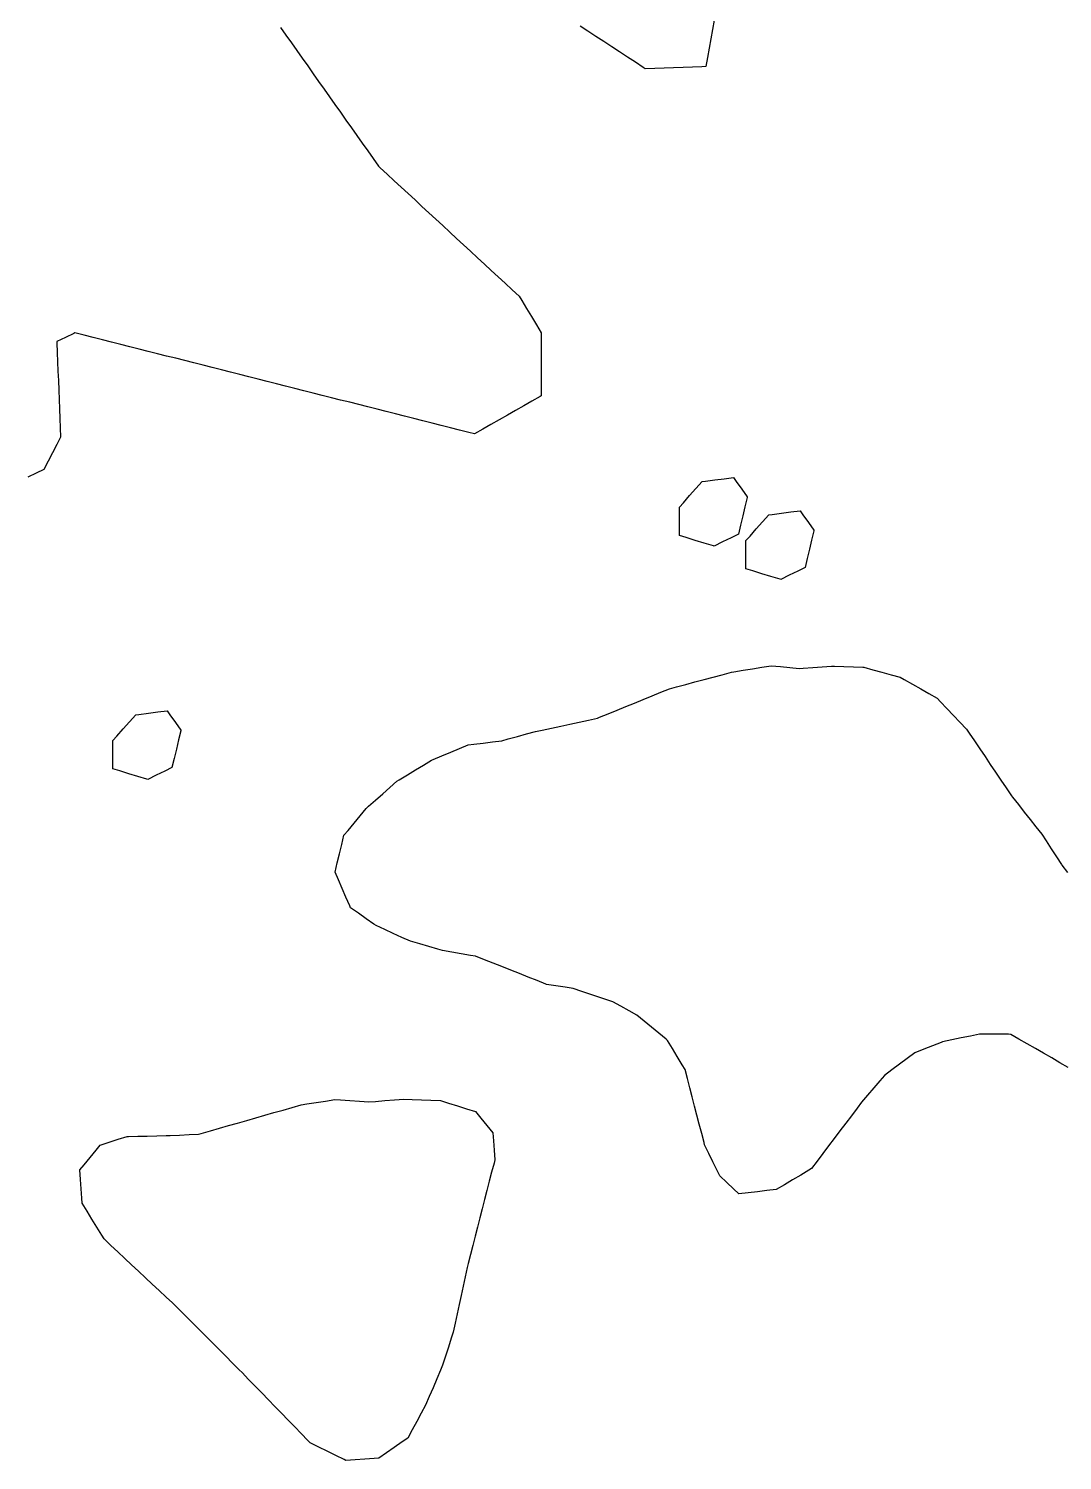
# Model space of a CAD drawing. Header units: millimetres. Extents: x 0 to 2762, y 6 to 2482.
# Drawn here: x 986.6 to 1096.1, y 1471.8 to 1623.3 of the extents above; entities that cross this region are included whole.
import ezdxf

# ---------------------------------------------------------------- set-up
doc = ezdxf.new("R2010")
doc.units = ezdxf.units.MM
for name, color, linetype in [('ALL_HOLES', 1, 'Continuous'), ('ALL_ISLANDS', 7, 'Continuous'), ('OUTLINE_ISLAND_01', 7, 'Continuous'), ('OUTLINE_ISLAND_01_HOLE_104', 1, 'Continuous'), ('OUTLINE_ISLAND_01_HOLE_109', 1, 'Continuous'), ('OUTLINE_ISLAND_01_HOLE_110', 1, 'Continuous'), ('OUTLINE_ISLAND_01_HOLE_113', 1, 'Continuous'), ('OUTLINE_ISLAND_01_HOLE_114', 1, 'Continuous')]:
    doc.layers.add(name, color=color, linetype=linetype)

msp = doc.modelspace()

# ---------------------------------------------------------------- linework, layer by layer
at = {"layer": 'ALL_HOLES'}
for points in [[(1055.5135, 1569.6649), (1055.5135, 1570.6649), (1055.5135, 1571.6649), (1055.5135, 1572.6649), (1055.939, 1573.1439), (1056.6031, 1573.8915), (1057.2672, 1574.6392), (1057.9313, 1575.3868), (1058.2692, 1575.4307), (1059.2609, 1575.5594), (1060.2526, 1575.6881), (1061.2443, 1575.8168), (1061.5419, 1575.4004), (1062.1233, 1574.5868), (1062.7048, 1573.7733), (1062.6865, 1573.6961), (1062.4552, 1572.7232), (1062.224, 1571.7503), (1061.9928, 1570.7774), (1061.7615, 1569.8045), (1060.9913, 1569.4296), (1060.0922, 1568.9919), (1059.1931, 1568.5543), (1059.113, 1568.5784), (1058.1557, 1568.8674), (1057.1983, 1569.1564), (1056.241, 1569.4453)], [(1062.5682, 1566.1375), (1062.5682, 1567.1375), (1062.5682, 1568.1375), (1062.5682, 1569.1375), (1062.9936, 1569.6165), (1063.6577, 1570.3642), (1064.3218, 1571.1118), (1064.9859, 1571.8595), (1065.3237, 1571.9033), (1066.3154, 1572.0321), (1067.3071, 1572.1608), (1068.2987, 1572.2896), (1068.5963, 1571.8733), (1069.1778, 1571.0598), (1069.7592, 1570.2462), (1069.741, 1570.1694), (1069.5098, 1569.1965), (1069.2787, 1568.2235), (1069.0475, 1567.2506), (1068.8163, 1566.2777), (1068.0468, 1565.903), (1067.1477, 1565.4652), (1066.2486, 1565.0275), (1066.1696, 1565.0513), (1065.2122, 1565.3401), (1064.2548, 1565.6289), (1063.2974, 1565.9176)], [(995.5489, 1544.9736), (995.5489, 1545.9736), (995.5489, 1546.9736), (995.5489, 1547.9736), (995.9743, 1548.4526), (996.6384, 1549.2002), (997.3025, 1549.9479), (997.9666, 1550.6955), (998.3046, 1550.7394), (999.2962, 1550.8681), (1000.2879, 1550.9968), (1001.2796, 1551.1255), (1001.5772, 1550.7091), (1002.1587, 1549.8955), (1002.7401, 1549.0819), (1002.7217, 1549.0046), (1002.4905, 1548.0317), (1002.2593, 1547.0588), (1002.0281, 1546.0859), (1001.7968, 1545.113), (1001.0265, 1544.7381), (1000.1274, 1544.3005), (999.2283, 1543.8628), (999.1482, 1543.887), (998.1909, 1544.176), (997.2335, 1544.465), (996.2762, 1544.754)], [(994.2051, 1505.1651), (995.158, 1505.4683), (996.111, 1505.7715), (997.0639, 1506.0747), (997.186, 1506.0772), (998.1858, 1506.0981), (999.1856, 1506.119), (1000.1854, 1506.1398), (1001.1852, 1506.1607), (1001.6061, 1506.1792), (1002.6052, 1506.223), (1003.6042, 1506.2668), (1004.6032, 1506.3106), (1004.9029, 1506.3963), (1005.8643, 1506.6711), (1006.8258, 1506.946), (1007.7873, 1507.2208), (1008.7488, 1507.4957), (1009.7103, 1507.7705), (1010.6718, 1508.0454), (1011.6333, 1508.3202), (1012.5948, 1508.595), (1013.5562, 1508.8699), (1014.5177, 1509.1447), (1015.4792, 1509.4196), (1016.0625, 1509.5113), (1017.0503, 1509.6666), (1018.0382, 1509.822), (1019.026, 1509.9773), (1019.6456, 1509.9333), (1020.6431, 1509.8624), (1021.6406, 1509.7916), (1022.6381, 1509.7207), (1023.3453, 1509.7792), (1024.3419, 1509.8615), (1025.3385, 1509.9439), (1026.3351, 1510.0263), (1027.2141, 1509.9914), (1028.2133, 1509.9517), (1029.2125, 1509.9121), (1030.2117, 1509.8724), (1031.0649, 1509.6076), (1032.02, 1509.3111), (1032.975, 1509.0147), (1033.9301, 1508.7182), (1034.5055, 1508.0099), (1035.136, 1507.2337), (1035.7665, 1506.4575), (1035.8305, 1505.6104), (1035.9059, 1504.6132), (1035.9812, 1503.616), (1035.8906, 1503.264), (1035.6411, 1502.2956), (1035.3917, 1501.3272), (1035.1423, 1500.3588), (1034.8929, 1499.3904), (1034.6435, 1498.422), (1034.3941, 1497.4536), (1034.1447, 1496.4852), (1033.8953, 1495.5168), (1033.6458, 1494.5484), (1033.3964, 1493.58), (1033.147, 1492.6116), (1033.0548, 1492.1876), (1032.8424, 1491.2104), (1032.6299, 1490.2332), (1032.4175, 1489.2561), (1032.205, 1488.2789), (1031.9926, 1487.3017), (1031.7801, 1486.3245), (1031.5677, 1485.3474), (1031.3667, 1484.7255), (1031.0592, 1483.7739), (1030.7517, 1482.8224), (1030.4441, 1481.8709), (1030.2132, 1481.327), (1029.8224, 1480.4066), (1029.4316, 1479.4861), (1029.0408, 1478.5656), (1028.65, 1477.6451), (1028.1857, 1476.7926), (1027.7075, 1475.9144), (1027.2292, 1475.0361), (1026.751, 1474.1579), (1026.1492, 1473.7405), (1025.3274, 1473.1707), (1024.5057, 1472.6008), (1023.684, 1472.0309), (1023.1967, 1471.9977), (1022.199, 1471.9298), (1021.2013, 1471.8619), (1020.2036, 1471.794), (1020.0288, 1471.88), (1019.1313, 1472.3211), (1018.2339, 1472.7623), (1017.3365, 1473.2035), (1016.439, 1473.6446), (1016.1816, 1473.9094), (1015.4844, 1474.6263), (1014.7873, 1475.3432), (1014.0901, 1476.0602), (1013.393, 1476.7771), (1012.6958, 1477.494), (1011.9987, 1478.2109), (1011.3015, 1478.9279), (1010.6044, 1479.6448), (1009.9072, 1480.3617), (1009.2101, 1481.0786), (1008.9005, 1481.3886), (1008.194, 1482.0963), (1007.4874, 1482.8039), (1006.7808, 1483.5116), (1006.0742, 1484.2192), (1005.3677, 1484.9268), (1004.6611, 1485.6345), (1003.9545, 1486.3421), (1003.2479, 1487.0497), (1002.5414, 1487.7574), (1001.8348, 1488.465), (1001.1775, 1489.0789), (1000.4467, 1489.7615), (999.7158, 1490.444), (998.985, 1491.1266), (998.2542, 1491.8091), (997.5234, 1492.4917), (996.7925, 1493.1743), (996.0617, 1493.8568), (995.3309, 1494.5394), (994.6, 1495.222), (994.3609, 1495.6144), (993.8406, 1496.4684), (993.3203, 1497.3224), (992.8, 1498.1763), (992.2797, 1499.0303), (992.2454, 1499.533), (992.1773, 1500.5306), (992.1092, 1501.5283), (992.0411, 1502.526), (992.4925, 1503.0765), (993.1266, 1503.8498), (993.7606, 1504.6231)]]:
    msp.add_lwpolyline(points, close=True, dxfattribs=at)
msp.add_lwpolyline([(1096.6647, 1513.3803), (1095.7986, 1513.8803), (1094.9326, 1514.3803), (1094.0666, 1514.8803), (1093.2006, 1515.3803), (1092.3345, 1515.8803), (1091.4685, 1516.3803), (1090.6025, 1516.8803), (1090.3594, 1516.8828), (1089.3594, 1516.8929), (1088.3595, 1516.9031), (1087.3595, 1516.9132), (1087.3006, 1516.901), (1086.3215, 1516.6975), (1085.3424, 1516.494), (1084.3633, 1516.2906), (1083.3843, 1516.0871), (1083.2405, 1516.0305), (1082.31, 1515.6642), (1081.3795, 1515.298), (1080.4489, 1514.9317), (1080.4363, 1514.9224), (1079.6327, 1514.3272), (1078.829, 1513.7321), (1078.0254, 1513.137), (1077.2218, 1512.5419), (1076.7417, 1511.9775), (1076.0938, 1511.2157), (1075.446, 1510.454), (1074.7981, 1509.6922), (1074.3233, 1509.061), (1073.7222, 1508.2618), (1073.1212, 1507.4626), (1072.5201, 1506.6635), (1071.919, 1505.8643), (1071.3179, 1505.0651), (1070.7168, 1504.2659), (1070.1157, 1503.4667), (1069.5146, 1502.6675), (1069.2202, 1502.4939), (1068.3588, 1501.9859), (1067.4974, 1501.478), (1066.636, 1500.9701), (1065.7746, 1500.4621), (1065.767, 1500.4612), (1064.7741, 1500.3424), (1063.7812, 1500.2237), (1062.7882, 1500.1049), (1061.7953, 1499.9861), (1061.244, 1500.5142), (1060.5218, 1501.2059), (1059.7996, 1501.8976), (1059.5143, 1502.4786), (1059.0735, 1503.3762), (1058.6327, 1504.2738), (1058.192, 1505.1714), (1058.1271, 1505.4217), (1057.8763, 1506.3897), (1057.6254, 1507.3578), (1057.3746, 1508.3258), (1057.1238, 1509.2938), (1056.8729, 1510.2619), (1056.6221, 1511.2299), (1056.3713, 1512.1979), (1056.1204, 1513.1659), (1055.814, 1513.6695), (1055.2941, 1514.5237), (1054.7741, 1515.3779), (1054.2542, 1516.2321), (1054.1066, 1516.354), (1053.3357, 1516.991), (1052.5647, 1517.6279), (1051.7938, 1518.2648), (1051.0229, 1518.9017), (1050.2005, 1519.3618), (1049.3278, 1519.8501), (1048.4551, 1520.3383), (1048.0502, 1520.4734), (1047.1016, 1520.7899), (1046.153, 1521.1063), (1045.2043, 1521.4228), (1044.2557, 1521.7393), (1043.438, 1521.863), (1042.4492, 1522.0126), (1041.4605, 1522.1622), (1041.3734, 1522.1968), (1040.4441, 1522.5661), (1039.5147, 1522.9353), (1038.5854, 1523.3045), (1037.6561, 1523.6738), (1036.7267, 1524.043), (1035.7974, 1524.4122), (1034.8681, 1524.7815), (1033.9387, 1525.1507), (1033.4081, 1525.2412), (1032.4223, 1525.4092), (1031.4365, 1525.5773), (1030.4507, 1525.7454), (1029.9466, 1525.8915), (1028.9861, 1526.1699), (1028.0257, 1526.4483), (1027.0652, 1526.7267), (1027.0516, 1526.7328), (1026.141, 1527.1461), (1025.2304, 1527.5593), (1024.3198, 1527.9726), (1023.4091, 1528.3858), (1023.1733, 1528.5491), (1022.3512, 1529.1184), (1021.529, 1529.6876), (1020.7068, 1530.2569), (1020.6163, 1530.4663), (1020.2195, 1531.3842), (1019.8226, 1532.302), (1019.4257, 1533.2199), (1019.0644, 1534.0556), (1019.2978, 1535.028), (1019.5312, 1536.0004), (1019.7645, 1536.9728), (1019.9979, 1537.9452), (1020.4328, 1538.47), (1021.0708, 1539.24), (1021.7088, 1540.01), (1022.3469, 1540.78), (1022.6106, 1541.0145), (1023.358, 1541.6789), (1024.1053, 1542.3434), (1024.8527, 1543.0078), (1025.6, 1543.6723), (1025.8615, 1543.8301), (1026.7176, 1544.3468), (1027.5738, 1544.8636), (1028.4299, 1545.3803), (1029.2861, 1545.897), (1029.4583, 1545.969), (1030.3811, 1546.3544), (1031.3039, 1546.7397), (1032.2266, 1547.1251), (1033.1494, 1547.5105), (1033.7542, 1547.5862), (1034.7465, 1547.7104), (1035.7387, 1547.8345), (1036.731, 1547.9587), (1037.3981, 1548.1407), (1038.3628, 1548.404), (1039.3276, 1548.6673), (1040.2923, 1548.9306), (1040.994, 1549.0825), (1041.9714, 1549.294), (1042.9488, 1549.5056), (1043.9261, 1549.7171), (1044.9035, 1549.9287), (1045.8808, 1550.1403), (1046.8582, 1550.3518), (1047.0634, 1550.4355), (1047.9893, 1550.8132), (1048.9152, 1551.1909), (1049.8412, 1551.5686), (1050.7671, 1551.9463), (1051.693, 1552.324), (1052.6189, 1552.7017), (1053.5449, 1553.0794), (1054.4708, 1553.4571), (1055.2254, 1553.6578), (1056.1918, 1553.9149), (1057.1582, 1554.172), (1058.1246, 1554.429), (1059.091, 1554.6861), (1060.0574, 1554.9431), (1061.0238, 1555.2002), (1061.2912, 1555.2438), (1062.2781, 1555.4051), (1063.2651, 1555.5663), (1064.252, 1555.7275), (1065.2389, 1555.8887), (1066.2175, 1555.7967), (1067.2131, 1555.7031), (1068.2087, 1555.6095), (1068.6309, 1555.6386), (1069.6286, 1555.7071), (1070.6262, 1555.7757), (1071.6239, 1555.8442), (1071.9355, 1555.8353), (1072.9351, 1555.8067), (1073.9347, 1555.7781), (1074.9343, 1555.7494), (1075.0272, 1555.7242), (1075.9923, 1555.4625), (1076.9575, 1555.2007), (1077.9226, 1554.939), (1078.8877, 1554.6772), (1079.3265, 1554.4264), (1080.1947, 1553.9302), (1081.0629, 1553.4339), (1081.9311, 1552.9377), (1082.7993, 1552.4415), (1083.1491, 1552.0762), (1083.8408, 1551.354), (1084.5325, 1550.6318), (1085.2242, 1549.9097), (1085.9159, 1549.1875), (1086.203, 1548.7606), (1086.7612, 1547.9308), (1087.3193, 1547.1011), (1087.8774, 1546.2713), (1088.4355, 1545.4416), (1088.9936, 1544.6118), (1089.5518, 1543.782), (1090.1099, 1542.9523), (1090.668, 1542.1225), (1090.7824, 1541.9772), (1091.4011, 1541.1916), (1092.0198, 1540.4059), (1092.6385, 1539.6203), (1093.2572, 1538.8346), (1093.8759, 1538.049), (1094.3338, 1537.3516), (1094.8826, 1536.5157), (1095.4315, 1535.6797), (1095.9804, 1534.8438), (1096.0147, 1534.7982), (1096.6159, 1533.9991)], dxfattribs=at)
at = {"layer": 'ALL_ISLANDS'}
for points in [[(1013.2865, 1623.4469), (1013.8633, 1622.63), (1014.4402, 1621.8132), (1015.017, 1620.9963), (1015.5939, 1620.1795), (1016.1708, 1619.3626), (1016.7476, 1618.5458), (1017.3245, 1617.729), (1017.9013, 1616.9121), (1018.4782, 1616.0953), (1019.0551, 1615.2784), (1019.6319, 1614.4616), (1020.2088, 1613.6447), (1020.7856, 1612.8279), (1021.3625, 1612.011), (1021.9393, 1611.1942), (1022.5162, 1610.3773), (1023.0931, 1609.5605), (1023.6699, 1608.7437), (1023.8524, 1608.5751), (1024.587, 1607.8967), (1025.3217, 1607.2182), (1026.0563, 1606.5397), (1026.7909, 1605.8613), (1027.5256, 1605.1828), (1028.2602, 1604.5043), (1028.9948, 1603.8259), (1029.7295, 1603.1474), (1030.4641, 1602.4689), (1031.1987, 1601.7905), (1031.9334, 1601.112), (1032.668, 1600.4336), (1033.4026, 1599.7551), (1034.1373, 1599.0766), (1034.8719, 1598.3982), (1035.6065, 1597.7197), (1036.3412, 1597.0412), (1037.0758, 1596.3628), (1037.8104, 1595.6843), (1038.5451, 1595.0058), (1038.8231, 1594.5455), (1039.3402, 1593.6896), (1039.8572, 1592.8336), (1040.3743, 1591.9777), (1040.8913, 1591.1217), (1040.8921, 1590.4639), (1040.8933, 1589.4639), (1040.8945, 1588.4639), (1040.8957, 1587.4639), (1040.8969, 1586.4639), (1040.8981, 1585.4639), (1040.8993, 1584.4639), (1040.7757, 1584.3933), (1039.9072, 1583.8977), (1039.0386, 1583.4021), (1038.1701, 1582.9064), (1037.3016, 1582.4108), (1036.433, 1581.9152), (1035.5645, 1581.4195), (1034.696, 1580.9239), (1033.8275, 1580.4282), (1033.2127, 1580.5836), (1032.2431, 1580.8286), (1031.2736, 1581.0736), (1030.3041, 1581.3186), (1029.3346, 1581.5637), (1028.3651, 1581.8087), (1027.3955, 1582.0537), (1026.426, 1582.2987), (1025.4565, 1582.5437), (1024.487, 1582.7887), (1023.5175, 1583.0337), (1022.5479, 1583.2787), (1021.5784, 1583.5238), (1020.6089, 1583.7688), (1019.6394, 1584.0138), (1018.6699, 1584.2588), (1017.7003, 1584.5038), (1016.7308, 1584.7488), (1015.7613, 1584.9938), (1014.7918, 1585.2388), (1013.8223, 1585.4839), (1012.8527, 1585.7289), (1011.8832, 1585.9739), (1010.9137, 1586.2189), (1009.9442, 1586.4639), (1008.9747, 1586.7089), (1008.0051, 1586.9539), (1007.0356, 1587.199), (1006.0661, 1587.444), (1005.0966, 1587.689), (1004.1271, 1587.934), (1003.1575, 1588.179), (1002.188, 1588.424), (1001.2185, 1588.669), (1000.249, 1588.914), (999.2795, 1589.1591), (998.3099, 1589.4041), (997.3404, 1589.6491), (996.3709, 1589.8941), (995.4014, 1590.1391), (994.4319, 1590.3841), (993.4623, 1590.6291), (992.4928, 1590.8741), (991.5233, 1591.1192), (991.4082, 1591.0637), (990.5073, 1590.6295), (989.6065, 1590.1953), (989.6119, 1590.0573), (989.6507, 1589.058), (989.6895, 1588.0588), (989.7283, 1587.0596), (989.7671, 1586.0603), (989.8059, 1585.0611), (989.8447, 1584.0618), (989.8835, 1583.0626), (989.9223, 1582.0633), (989.9611, 1581.0641), (989.9999, 1580.0648), (989.6071, 1579.3154), (989.1428, 1578.4298), (988.6785, 1577.5441), (988.2142, 1576.6584), (987.4237, 1576.2729), (986.5249, 1575.8346)], [(1059.2036, 1624.2116), (1059.0243, 1623.2278), (1058.845, 1622.2441), (1058.6656, 1621.2603), (1058.4863, 1620.2765), (1058.307, 1619.2927), (1057.8978, 1619.2787), (1056.8984, 1619.2445), (1055.8989, 1619.2103), (1054.8995, 1619.176), (1053.9001, 1619.1418), (1052.9007, 1619.1076), (1051.9013, 1619.0734), (1051.6965, 1619.2073), (1050.8595, 1619.7544), (1050.0224, 1620.3016), (1049.1854, 1620.8487), (1048.3484, 1621.3959), (1047.5113, 1621.943), (1046.6743, 1622.4902), (1045.8373, 1623.0373), (1045.0002, 1623.5845)]]:
    msp.add_lwpolyline(points, dxfattribs=at)
at = {"layer": 'OUTLINE_ISLAND_01'}
for points in [[(1013.2865, 1623.4469), (1013.8633, 1622.63), (1014.4402, 1621.8132), (1015.017, 1620.9963), (1015.5939, 1620.1795), (1016.1708, 1619.3626), (1016.7476, 1618.5458), (1017.3245, 1617.729), (1017.9013, 1616.9121), (1018.4782, 1616.0953), (1019.0551, 1615.2784), (1019.6319, 1614.4616), (1020.2088, 1613.6447), (1020.7856, 1612.8279), (1021.3625, 1612.011), (1021.9393, 1611.1942), (1022.5162, 1610.3773), (1023.0931, 1609.5605), (1023.6699, 1608.7437), (1023.8524, 1608.5751), (1024.587, 1607.8967), (1025.3217, 1607.2182), (1026.0563, 1606.5397), (1026.7909, 1605.8613), (1027.5256, 1605.1828), (1028.2602, 1604.5043), (1028.9948, 1603.8259), (1029.7295, 1603.1474), (1030.4641, 1602.4689), (1031.1987, 1601.7905), (1031.9334, 1601.112), (1032.668, 1600.4336), (1033.4026, 1599.7551), (1034.1373, 1599.0766), (1034.8719, 1598.3982), (1035.6065, 1597.7197), (1036.3412, 1597.0412), (1037.0758, 1596.3628), (1037.8104, 1595.6843), (1038.5451, 1595.0058), (1038.8231, 1594.5455), (1039.3402, 1593.6896), (1039.8572, 1592.8336), (1040.3743, 1591.9777), (1040.8913, 1591.1217), (1040.8921, 1590.4639), (1040.8933, 1589.4639), (1040.8945, 1588.4639), (1040.8957, 1587.4639), (1040.8969, 1586.4639), (1040.8981, 1585.4639), (1040.8993, 1584.4639), (1040.7757, 1584.3933), (1039.9072, 1583.8977), (1039.0386, 1583.4021), (1038.1701, 1582.9064), (1037.3016, 1582.4108), (1036.433, 1581.9152), (1035.5645, 1581.4195), (1034.696, 1580.9239), (1033.8275, 1580.4282), (1033.2127, 1580.5836), (1032.2431, 1580.8286), (1031.2736, 1581.0736), (1030.3041, 1581.3186), (1029.3346, 1581.5637), (1028.3651, 1581.8087), (1027.3955, 1582.0537), (1026.426, 1582.2987), (1025.4565, 1582.5437), (1024.487, 1582.7887), (1023.5175, 1583.0337), (1022.5479, 1583.2787), (1021.5784, 1583.5238), (1020.6089, 1583.7688), (1019.6394, 1584.0138), (1018.6699, 1584.2588), (1017.7003, 1584.5038), (1016.7308, 1584.7488), (1015.7613, 1584.9938), (1014.7918, 1585.2388), (1013.8223, 1585.4839), (1012.8527, 1585.7289), (1011.8832, 1585.9739), (1010.9137, 1586.2189), (1009.9442, 1586.4639), (1008.9747, 1586.7089), (1008.0051, 1586.9539), (1007.0356, 1587.199), (1006.0661, 1587.444), (1005.0966, 1587.689), (1004.1271, 1587.934), (1003.1575, 1588.179), (1002.188, 1588.424), (1001.2185, 1588.669), (1000.249, 1588.914), (999.2795, 1589.1591), (998.3099, 1589.4041), (997.3404, 1589.6491), (996.3709, 1589.8941), (995.4014, 1590.1391), (994.4319, 1590.3841), (993.4623, 1590.6291), (992.4928, 1590.8741), (991.5233, 1591.1192), (991.4082, 1591.0637), (990.5073, 1590.6295), (989.6065, 1590.1953), (989.6119, 1590.0573), (989.6507, 1589.058), (989.6895, 1588.0588), (989.7283, 1587.0596), (989.7671, 1586.0603), (989.8059, 1585.0611), (989.8447, 1584.0618), (989.8835, 1583.0626), (989.9223, 1582.0633), (989.9611, 1581.0641), (989.9999, 1580.0648), (989.6071, 1579.3154), (989.1428, 1578.4298), (988.6785, 1577.5441), (988.2142, 1576.6584), (987.4237, 1576.2729), (986.5249, 1575.8346)], [(1059.2036, 1624.2116), (1059.0243, 1623.2278), (1058.845, 1622.2441), (1058.6656, 1621.2603), (1058.4863, 1620.2765), (1058.307, 1619.2927), (1057.8978, 1619.2787), (1056.8984, 1619.2445), (1055.8989, 1619.2103), (1054.8995, 1619.176), (1053.9001, 1619.1418), (1052.9007, 1619.1076), (1051.9013, 1619.0734), (1051.6965, 1619.2073), (1050.8595, 1619.7544), (1050.0224, 1620.3016), (1049.1854, 1620.8487), (1048.3484, 1621.3959), (1047.5113, 1621.943), (1046.6743, 1622.4902), (1045.8373, 1623.0373), (1045.0002, 1623.5845)]]:
    msp.add_lwpolyline(points, dxfattribs=at)
at = {"layer": 'OUTLINE_ISLAND_01_HOLE_104'}
msp.add_lwpolyline([(994.2051, 1505.1651), (995.158, 1505.4683), (996.111, 1505.7715), (997.0639, 1506.0747), (997.186, 1506.0772), (998.1858, 1506.0981), (999.1856, 1506.119), (1000.1854, 1506.1398), (1001.1852, 1506.1607), (1001.6061, 1506.1792), (1002.6052, 1506.223), (1003.6042, 1506.2668), (1004.6032, 1506.3106), (1004.9029, 1506.3963), (1005.8643, 1506.6711), (1006.8258, 1506.946), (1007.7873, 1507.2208), (1008.7488, 1507.4957), (1009.7103, 1507.7705), (1010.6718, 1508.0454), (1011.6333, 1508.3202), (1012.5948, 1508.595), (1013.5562, 1508.8699), (1014.5177, 1509.1447), (1015.4792, 1509.4196), (1016.0625, 1509.5113), (1017.0503, 1509.6666), (1018.0382, 1509.822), (1019.026, 1509.9773), (1019.6456, 1509.9333), (1020.6431, 1509.8624), (1021.6406, 1509.7916), (1022.6381, 1509.7207), (1023.3453, 1509.7792), (1024.3419, 1509.8615), (1025.3385, 1509.9439), (1026.3351, 1510.0263), (1027.2141, 1509.9914), (1028.2133, 1509.9517), (1029.2125, 1509.9121), (1030.2117, 1509.8724), (1031.0649, 1509.6076), (1032.02, 1509.3111), (1032.975, 1509.0147), (1033.9301, 1508.7182), (1034.5055, 1508.0099), (1035.136, 1507.2337), (1035.7665, 1506.4575), (1035.8305, 1505.6104), (1035.9059, 1504.6132), (1035.9812, 1503.616), (1035.8906, 1503.264), (1035.6411, 1502.2956), (1035.3917, 1501.3272), (1035.1423, 1500.3588), (1034.8929, 1499.3904), (1034.6435, 1498.422), (1034.3941, 1497.4536), (1034.1447, 1496.4852), (1033.8953, 1495.5168), (1033.6458, 1494.5484), (1033.3964, 1493.58), (1033.147, 1492.6116), (1033.0548, 1492.1876), (1032.8424, 1491.2104), (1032.6299, 1490.2332), (1032.4175, 1489.2561), (1032.205, 1488.2789), (1031.9926, 1487.3017), (1031.7801, 1486.3245), (1031.5677, 1485.3474), (1031.3667, 1484.7255), (1031.0592, 1483.7739), (1030.7517, 1482.8224), (1030.4441, 1481.8709), (1030.2132, 1481.327), (1029.8224, 1480.4066), (1029.4316, 1479.4861), (1029.0408, 1478.5656), (1028.65, 1477.6451), (1028.1857, 1476.7926), (1027.7075, 1475.9144), (1027.2292, 1475.0361), (1026.751, 1474.1579), (1026.1492, 1473.7405), (1025.3274, 1473.1707), (1024.5057, 1472.6008), (1023.684, 1472.0309), (1023.1967, 1471.9977), (1022.199, 1471.9298), (1021.2013, 1471.8619), (1020.2036, 1471.794), (1020.0288, 1471.88), (1019.1313, 1472.3211), (1018.2339, 1472.7623), (1017.3365, 1473.2035), (1016.439, 1473.6446), (1016.1816, 1473.9094), (1015.4844, 1474.6263), (1014.7873, 1475.3432), (1014.0901, 1476.0602), (1013.393, 1476.7771), (1012.6958, 1477.494), (1011.9987, 1478.2109), (1011.3015, 1478.9279), (1010.6044, 1479.6448), (1009.9072, 1480.3617), (1009.2101, 1481.0786), (1008.9005, 1481.3886), (1008.194, 1482.0963), (1007.4874, 1482.8039), (1006.7808, 1483.5116), (1006.0742, 1484.2192), (1005.3677, 1484.9268), (1004.6611, 1485.6345), (1003.9545, 1486.3421), (1003.2479, 1487.0497), (1002.5414, 1487.7574), (1001.8348, 1488.465), (1001.1775, 1489.0789), (1000.4467, 1489.7615), (999.7158, 1490.444), (998.985, 1491.1266), (998.2542, 1491.8091), (997.5234, 1492.4917), (996.7925, 1493.1743), (996.0617, 1493.8568), (995.3309, 1494.5394), (994.6, 1495.222), (994.3609, 1495.6144), (993.8406, 1496.4684), (993.3203, 1497.3224), (992.8, 1498.1763), (992.2797, 1499.0303), (992.2454, 1499.533), (992.1773, 1500.5306), (992.1092, 1501.5283), (992.0411, 1502.526), (992.4925, 1503.0765), (993.1266, 1503.8498), (993.7606, 1504.6231)], close=True, dxfattribs=at)
at = {"layer": 'OUTLINE_ISLAND_01_HOLE_109'}
msp.add_lwpolyline([(995.5489, 1544.9736), (995.5489, 1545.9736), (995.5489, 1546.9736), (995.5489, 1547.9736), (995.9743, 1548.4526), (996.6384, 1549.2002), (997.3025, 1549.9479), (997.9666, 1550.6955), (998.3046, 1550.7394), (999.2962, 1550.8681), (1000.2879, 1550.9968), (1001.2796, 1551.1255), (1001.5772, 1550.7091), (1002.1587, 1549.8955), (1002.7401, 1549.0819), (1002.7217, 1549.0046), (1002.4905, 1548.0317), (1002.2593, 1547.0588), (1002.0281, 1546.0859), (1001.7968, 1545.113), (1001.0265, 1544.7381), (1000.1274, 1544.3005), (999.2283, 1543.8628), (999.1482, 1543.887), (998.1909, 1544.176), (997.2335, 1544.465), (996.2762, 1544.754)], close=True, dxfattribs=at)
at = {"layer": 'OUTLINE_ISLAND_01_HOLE_110'}
msp.add_lwpolyline([(1096.6647, 1513.3803), (1095.7986, 1513.8803), (1094.9326, 1514.3803), (1094.0666, 1514.8803), (1093.2006, 1515.3803), (1092.3345, 1515.8803), (1091.4685, 1516.3803), (1090.6025, 1516.8803), (1090.3594, 1516.8828), (1089.3594, 1516.8929), (1088.3595, 1516.9031), (1087.3595, 1516.9132), (1087.3006, 1516.901), (1086.3215, 1516.6975), (1085.3424, 1516.494), (1084.3633, 1516.2906), (1083.3843, 1516.0871), (1083.2405, 1516.0305), (1082.31, 1515.6642), (1081.3795, 1515.298), (1080.4489, 1514.9317), (1080.4363, 1514.9224), (1079.6327, 1514.3272), (1078.829, 1513.7321), (1078.0254, 1513.137), (1077.2218, 1512.5419), (1076.7417, 1511.9775), (1076.0938, 1511.2157), (1075.446, 1510.454), (1074.7981, 1509.6922), (1074.3233, 1509.061), (1073.7222, 1508.2618), (1073.1212, 1507.4626), (1072.5201, 1506.6635), (1071.919, 1505.8643), (1071.3179, 1505.0651), (1070.7168, 1504.2659), (1070.1157, 1503.4667), (1069.5146, 1502.6675), (1069.2202, 1502.4939), (1068.3588, 1501.9859), (1067.4974, 1501.478), (1066.636, 1500.9701), (1065.7746, 1500.4621), (1065.767, 1500.4612), (1064.7741, 1500.3424), (1063.7812, 1500.2237), (1062.7882, 1500.1049), (1061.7953, 1499.9861), (1061.244, 1500.5142), (1060.5218, 1501.2059), (1059.7996, 1501.8976), (1059.5143, 1502.4786), (1059.0735, 1503.3762), (1058.6327, 1504.2738), (1058.192, 1505.1714), (1058.1271, 1505.4217), (1057.8763, 1506.3897), (1057.6254, 1507.3578), (1057.3746, 1508.3258), (1057.1238, 1509.2938), (1056.8729, 1510.2619), (1056.6221, 1511.2299), (1056.3713, 1512.1979), (1056.1204, 1513.1659), (1055.814, 1513.6695), (1055.2941, 1514.5237), (1054.7741, 1515.3779), (1054.2542, 1516.2321), (1054.1066, 1516.354), (1053.3357, 1516.991), (1052.5647, 1517.6279), (1051.7938, 1518.2648), (1051.0229, 1518.9017), (1050.2005, 1519.3618), (1049.3278, 1519.8501), (1048.4551, 1520.3383), (1048.0502, 1520.4734), (1047.1016, 1520.7899), (1046.153, 1521.1063), (1045.2043, 1521.4228), (1044.2557, 1521.7393), (1043.438, 1521.863), (1042.4492, 1522.0126), (1041.4605, 1522.1622), (1041.3734, 1522.1968), (1040.4441, 1522.5661), (1039.5147, 1522.9353), (1038.5854, 1523.3045), (1037.6561, 1523.6738), (1036.7267, 1524.043), (1035.7974, 1524.4122), (1034.8681, 1524.7815), (1033.9387, 1525.1507), (1033.4081, 1525.2412), (1032.4223, 1525.4092), (1031.4365, 1525.5773), (1030.4507, 1525.7454), (1029.9466, 1525.8915), (1028.9861, 1526.1699), (1028.0257, 1526.4483), (1027.0652, 1526.7267), (1027.0516, 1526.7328), (1026.141, 1527.1461), (1025.2304, 1527.5593), (1024.3198, 1527.9726), (1023.4091, 1528.3858), (1023.1733, 1528.5491), (1022.3512, 1529.1184), (1021.529, 1529.6876), (1020.7068, 1530.2569), (1020.6163, 1530.4663), (1020.2195, 1531.3842), (1019.8226, 1532.302), (1019.4257, 1533.2199), (1019.0644, 1534.0556), (1019.2978, 1535.028), (1019.5312, 1536.0004), (1019.7645, 1536.9728), (1019.9979, 1537.9452), (1020.4328, 1538.47), (1021.0708, 1539.24), (1021.7088, 1540.01), (1022.3469, 1540.78), (1022.6106, 1541.0145), (1023.358, 1541.6789), (1024.1053, 1542.3434), (1024.8527, 1543.0078), (1025.6, 1543.6723), (1025.8615, 1543.8301), (1026.7176, 1544.3468), (1027.5738, 1544.8636), (1028.4299, 1545.3803), (1029.2861, 1545.897), (1029.4583, 1545.969), (1030.3811, 1546.3544), (1031.3039, 1546.7397), (1032.2266, 1547.1251), (1033.1494, 1547.5105), (1033.7542, 1547.5862), (1034.7465, 1547.7104), (1035.7387, 1547.8345), (1036.731, 1547.9587), (1037.3981, 1548.1407), (1038.3628, 1548.404), (1039.3276, 1548.6673), (1040.2923, 1548.9306), (1040.994, 1549.0825), (1041.9714, 1549.294), (1042.9488, 1549.5056), (1043.9261, 1549.7171), (1044.9035, 1549.9287), (1045.8808, 1550.1403), (1046.8582, 1550.3518), (1047.0634, 1550.4355), (1047.9893, 1550.8132), (1048.9152, 1551.1909), (1049.8412, 1551.5686), (1050.7671, 1551.9463), (1051.693, 1552.324), (1052.6189, 1552.7017), (1053.5449, 1553.0794), (1054.4708, 1553.4571), (1055.2254, 1553.6578), (1056.1918, 1553.9149), (1057.1582, 1554.172), (1058.1246, 1554.429), (1059.091, 1554.6861), (1060.0574, 1554.9431), (1061.0238, 1555.2002), (1061.2912, 1555.2438), (1062.2781, 1555.4051), (1063.2651, 1555.5663), (1064.252, 1555.7275), (1065.2389, 1555.8887), (1066.2175, 1555.7967), (1067.2131, 1555.7031), (1068.2087, 1555.6095), (1068.6309, 1555.6386), (1069.6286, 1555.7071), (1070.6262, 1555.7757), (1071.6239, 1555.8442), (1071.9355, 1555.8353), (1072.9351, 1555.8067), (1073.9347, 1555.7781), (1074.9343, 1555.7494), (1075.0272, 1555.7242), (1075.9923, 1555.4625), (1076.9575, 1555.2007), (1077.9226, 1554.939), (1078.8877, 1554.6772), (1079.3265, 1554.4264), (1080.1947, 1553.9302), (1081.0629, 1553.4339), (1081.9311, 1552.9377), (1082.7993, 1552.4415), (1083.1491, 1552.0762), (1083.8408, 1551.354), (1084.5325, 1550.6318), (1085.2242, 1549.9097), (1085.9159, 1549.1875), (1086.203, 1548.7606), (1086.7612, 1547.9308), (1087.3193, 1547.1011), (1087.8774, 1546.2713), (1088.4355, 1545.4416), (1088.9936, 1544.6118), (1089.5518, 1543.782), (1090.1099, 1542.9523), (1090.668, 1542.1225), (1090.7824, 1541.9772), (1091.4011, 1541.1916), (1092.0198, 1540.4059), (1092.6385, 1539.6203), (1093.2572, 1538.8346), (1093.8759, 1538.049), (1094.3338, 1537.3516), (1094.8826, 1536.5157), (1095.4315, 1535.6797), (1095.9804, 1534.8438), (1096.0147, 1534.7982), (1096.6159, 1533.9991)], dxfattribs=at)
at = {"layer": 'OUTLINE_ISLAND_01_HOLE_113'}
msp.add_lwpolyline([(1062.5682, 1566.1375), (1062.5682, 1567.1375), (1062.5682, 1568.1375), (1062.5682, 1569.1375), (1062.9936, 1569.6165), (1063.6577, 1570.3642), (1064.3218, 1571.1118), (1064.9859, 1571.8595), (1065.3237, 1571.9033), (1066.3154, 1572.0321), (1067.3071, 1572.1608), (1068.2987, 1572.2896), (1068.5963, 1571.8733), (1069.1778, 1571.0598), (1069.7592, 1570.2462), (1069.741, 1570.1694), (1069.5098, 1569.1965), (1069.2787, 1568.2235), (1069.0475, 1567.2506), (1068.8163, 1566.2777), (1068.0468, 1565.903), (1067.1477, 1565.4652), (1066.2486, 1565.0275), (1066.1696, 1565.0513), (1065.2122, 1565.3401), (1064.2548, 1565.6289), (1063.2974, 1565.9176)], close=True, dxfattribs=at)
at = {"layer": 'OUTLINE_ISLAND_01_HOLE_114'}
msp.add_lwpolyline([(1055.5135, 1569.6649), (1055.5135, 1570.6649), (1055.5135, 1571.6649), (1055.5135, 1572.6649), (1055.939, 1573.1439), (1056.6031, 1573.8915), (1057.2672, 1574.6392), (1057.9313, 1575.3868), (1058.2692, 1575.4307), (1059.2609, 1575.5594), (1060.2526, 1575.6881), (1061.2443, 1575.8168), (1061.5419, 1575.4004), (1062.1233, 1574.5868), (1062.7048, 1573.7733), (1062.6865, 1573.6961), (1062.4552, 1572.7232), (1062.224, 1571.7503), (1061.9928, 1570.7774), (1061.7615, 1569.8045), (1060.9913, 1569.4296), (1060.0922, 1568.9919), (1059.1931, 1568.5543), (1059.113, 1568.5784), (1058.1557, 1568.8674), (1057.1983, 1569.1564), (1056.241, 1569.4453)], close=True, dxfattribs=at)

doc.saveas('drawing.dxf')
